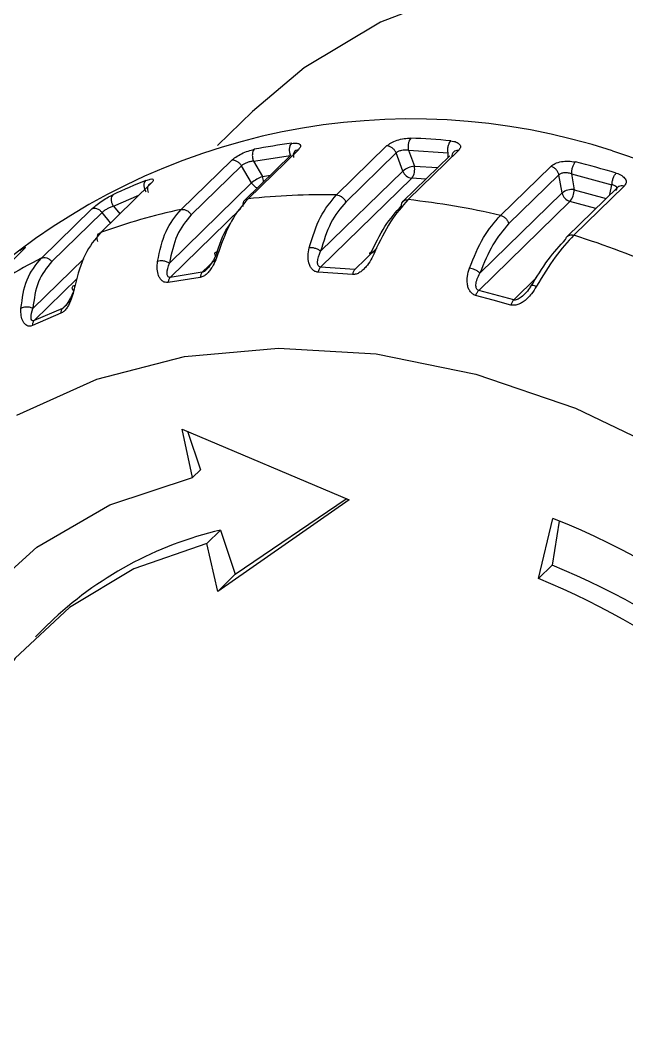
# Model space of a CAD drawing. Header units: millimetres. Extents: x 0 to 279, y 0 to 216.
# Drawn here: x 188.246 to 189.372, y 89.962 to 91.848 of the extents above; entities that cross this region are included whole.
import ezdxf

# ---------------------------------------------------------------- set-up
doc = ezdxf.new("R2010")
doc.units = ezdxf.units.MM

msp = doc.modelspace()

# ---------------------------------------------------------------- linework, layer by layer
at = {"color": 7, "linetype": 'Continuous', "lineweight": 25}
for p, q in [((188.6772, 91.6787), (188.6125, 91.6155)), ((188.833, 91.5237), (188.9263, 91.6148)), ((188.7492, 91.5983), (188.6625, 91.5137)), ((188.7623, 91.6078), (188.669, 91.5167)), ((188.6791, 91.5863), (188.7478, 91.5973)), ((188.8504, 91.5106), (188.9437, 91.6017)), ((188.9563, 91.5681), (188.9437, 91.6017)), ((189.0434, 91.5966), (188.9567, 91.512)), ((189.0595, 91.6061), (188.9661, 91.515)), ((188.9667, 91.6068), (189.0403, 91.6019)), ((188.9667, 91.6068), (188.9777, 91.5773)), ((189.05, 91.6028), (189.0502, 91.6033)), ((188.5446, 91.4968), (188.638, 91.5879)), ((188.5635, 91.4869), (188.6568, 91.578)), ((188.6756, 91.546), (188.6568, 91.578)), ((188.6791, 91.5863), (188.6956, 91.5582)), ((189.1377, 91.4858), (189.231, 91.5769)), ((188.9563, 91.5681), (188.8037, 91.4191)), ((189.1528, 91.4699), (189.2462, 91.561)), ((189.252, 91.5274), (189.2462, 91.561)), ((189.2692, 91.563), (189.3444, 91.5426)), ((189.2692, 91.563), (189.2743, 91.5335)), ((188.4886, 91.5449), (188.3953, 91.4538)), ((188.4849, 91.5413), (188.485, 91.5419)), ((188.485, 91.5424), (188.485, 91.5426)), ((188.6756, 91.546), (188.5229, 91.397)), ((188.973, 91.5549), (188.8037, 91.3896)), ((189.3671, 91.54), (189.2738, 91.4489)), ((189.252, 91.5274), (189.0994, 91.3784)), ((189.3548, 91.5378), (189.2613, 91.4465)), ((189.2665, 91.5117), (189.0972, 91.3464)), ((188.2852, 91.4062), (188.3785, 91.4973)), ((188.3046, 91.4001), (188.3979, 91.4912)), ((188.2503, 91.4203), (188.157, 91.3292)), ((188.8673, 91.3854), (188.8037, 91.3896)), ((188.5803, 91.3707), (188.5205, 91.3612)), ((188.5838, 91.3801), (188.5244, 91.3707)), ((188.863, 91.3759), (188.7989, 91.3801)), ((189.124, 91.328), (189.0915, 91.3371)), ((189.1622, 91.3287), (189.0972, 91.3464)), ((188.3242, 91.313), (188.2716, 91.2903)), ((189.157, 91.3193), (189.124, 91.328)), ((188.3215, 91.3039), (188.2685, 91.281)), ((188.5469, 91.0889), (188.8568, 90.9571)), ((188.5657, 90.9986), (188.5469, 91.0889)), ((188.5567, 91.0847), (188.5805, 91.0131)), ((188.5805, 91.0131), (188.5657, 90.9986)), ((188.8568, 90.9571), (188.6127, 90.7874)), ((188.645, 90.819), (188.8514, 90.9594)), ((189.2081, 90.811), (189.2351, 90.9228)), ((189.2468, 90.9179), (189.2335, 90.8358)), ((188.5924, 90.8761), (188.6178, 90.9009)), ((188.6178, 90.9009), (188.645, 90.819)), ((188.6127, 90.7874), (188.5924, 90.8761)), ((189.2335, 90.8358), (189.2081, 90.811)), ((188.645, 90.819), (188.6127, 90.7874)), ((188.2993, 90.7277), (188.274, 90.7029))]:
    msp.add_line(p, q, dxfattribs=at)
at = {"color": 8, "linetype": 'Continuous', "lineweight": 25}
for p, q in [((188.7479, 91.597), (188.7478, 91.5973)), ((189.0406, 91.5939), (189.0403, 91.6019)), ((188.9777, 91.5773), (189.0207, 91.5745)), ((188.6956, 91.5582), (188.7106, 91.5606)), ((188.9989, 91.5532), (188.973, 91.5549)), ((189.3409, 91.5243), (189.3444, 91.5426)), ((188.4189, 91.5027), (188.4663, 91.5232)), ((189.2743, 91.5335), (189.3338, 91.5174)), ((188.4189, 91.5027), (188.4307, 91.4884)), ((189.3146, 91.4986), (189.2665, 91.5117)), ((188.4138, 91.472), (188.3979, 91.4912)), ((188.6556, 91.4987), (188.5244, 91.3707)), ((188.8673, 91.3854), (188.908, 91.4252)), ((188.3638, 91.4052), (188.2694, 91.313)), ((188.5838, 91.3801), (188.6096, 91.4053)), ((189.1622, 91.3287), (189.2047, 91.3701)), ((188.3517, 91.3685), (188.2716, 91.2903)), ((188.3242, 91.313), (188.3397, 91.3282))]:
    msp.add_line(p, q, dxfattribs=at)
at = {"color": 7, "linetype": 'Continuous', "lineweight": 25, "flags": 128}
for points in [[(191.1175, 90.2049), (191.1043, 90.3924), (191.0647, 90.5835), (190.9997, 90.7744), (190.9104, 90.9615), (190.7986, 91.141), (190.6664, 91.3096), (190.5165, 91.4638), (190.3518, 91.6008), (190.1754, 91.7178), (189.9908, 91.8125), (189.8017, 91.8832), (189.6115, 91.9284), (189.4242, 91.9473), (189.2433, 91.9395), (189.0723, 91.9052), (188.9146, 91.845), (188.7733, 91.76), (188.6772, 91.6787)], [(189.3457, 91.6055), (189.5422, 91.5394), (189.7351, 91.4489), (189.9212, 91.3358), (190.0969, 91.2019), (190.2592, 91.0498), (190.4053, 90.8821), (190.5324, 90.7018), (190.6384, 90.5122), (190.7212, 90.3165), (190.7796, 90.1184), (190.8123, 89.9213), (190.8189, 89.7288), (190.7992, 89.5443), (190.7536, 89.371), (190.6828, 89.2122), (190.5882, 89.0705), (190.5098, 88.9842)], [(188.2394, 91.1144), (188.3881, 91.1818), (188.5511, 91.2238), (188.7252, 91.2394), (188.9066, 91.2283), (189.0919, 91.1908), (189.2772, 91.1276), (189.4586, 91.0401), (189.6327, 90.9298), (189.7957, 90.7993), (189.9444, 90.651), (190.0757, 90.488), (190.187, 90.3137), (190.276, 90.1315), (190.3409, 89.9452), (190.3804, 89.7586), (190.3936, 89.5754), (190.3804, 89.3995), (190.3409, 89.2343), (190.276, 89.0833), (190.187, 88.9495), (190.0757, 88.8356)], [(188.0412, 89.7964), (187.9892, 89.978), (187.966, 90.1578), (187.9723, 90.3309), (188.0078, 90.4927), (188.0716, 90.639), (188.162, 90.7658), (188.2766, 90.8697), (188.4124, 90.948), (188.5657, 90.9986)], [(188.5924, 90.8761), (188.4571, 90.8289), (188.3374, 90.7573), (188.2367, 90.6633), (188.1574, 90.5493), (188.1016, 90.4183), (188.0709, 90.2737), (188.066, 90.1193), (188.0871, 89.9591), (188.1335, 89.7973)]]:
    msp.add_lwpolyline(points, dxfattribs=at)
at = {"color": 7, "linetype": 'Continuous', "lineweight": 25}
for centre, radius, start, end in [((188.972, 90.4592), 1.2057, 71.9462, 130.9638), ((188.9051, 90.4254), 1.2043, 97.4023, 100.7483), ((188.9142, 90.1977), 1.4326, 84.7469, 87.7271), ((188.9829, 91.5358), 0.0418, 97.08, 129.49), ((188.9517, 91.5711), 0.0267, 322.7724, 13.4598), ((188.8709, 89.942), 1.6924, 73.4621, 76.1289), ((188.7203, 91.4955), 0.0674, 111.4949, 131.5226), ((188.9754, 91.5752), 0.0204, 200.298, 263.2891), ((188.8616, 90.5818), 1.0415, 111.5395, 115.2256), ((188.8074, 90.2119), 1.3121, 88.8826, 96.0567), ((189.2708, 91.5028), 0.031, 83.4461, 127.2888), ((189.2723, 91.5316), 0.0207, 191.5293, 253.8004), ((189.2402, 91.5333), 0.0341, 320.5129, 0.3434), ((188.7908, 89.9638), 1.5611, 77.1623, 83.5514), ((188.7771, 90.4079), 1.1135, 102.0528, 110.0569), ((188.7235, 89.7146), 1.8195, 66.6278, 72.3964), ((188.7304, 90.52), 0.9918, 116.6776, 125.3242), ((188.6798, 89.535), 1.4948, 0.763, 68.1916), ((188.7721, 90.2381), 0.6806, 103.1, 133.9948), ((188.7245, 89.5794), 1.3556, 1.6698, 67.9483), ((188.6991, 89.5546), 1.3556, 1.6698, 67.9483)]:
    msp.add_arc(centre, radius, start, end, dxfattribs=at)
at = {"color": 8, "linetype": 'Continuous', "lineweight": 25}
for centre, radius, start, end in [((188.6693, 91.5477), 0.0283, 0.5142, 21.8957), ((188.6938, 91.5565), 0.0211, 210.0414, 248.9833)]:
    msp.add_arc(centre, radius, start, end, dxfattribs=at)
at = {"color": 7, "linetype": 'Continuous', "lineweight": 25}
for points in [[(188.7478, 91.5973), (188.7472, 91.5994), (188.746, 91.6035), (188.7459, 91.6101), (188.7472, 91.616), (188.749, 91.6184), (188.75, 91.6196)], [(188.9437, 91.6017), (188.9429, 91.6034), (188.9412, 91.6069), (188.9368, 91.6112), (188.9316, 91.6142), (188.9281, 91.6146), (188.9263, 91.6148)], [(188.9711, 91.6292), (188.9701, 91.628), (188.9682, 91.6255), (188.9664, 91.6196), (188.9657, 91.6129), (188.9664, 91.6088), (188.9667, 91.6068)], [(189.0403, 91.6019), (189.0401, 91.604), (189.0396, 91.6081), (189.0405, 91.6147), (189.0425, 91.6206), (189.0444, 91.6231), (189.0454, 91.6243)], [(188.6805, 91.6086), (188.6796, 91.6073), (188.6778, 91.6049), (188.6767, 91.599), (188.677, 91.5924), (188.6784, 91.5884), (188.6791, 91.5863)], [(188.7623, 91.6078), (188.7607, 91.6074), (188.7576, 91.6067), (188.7543, 91.6033), (188.7526, 91.5988), (188.7531, 91.5952), (188.7534, 91.5934)], [(189.0595, 91.6061), (189.0577, 91.6061), (189.0543, 91.6061), (189.0502, 91.6037), (189.0475, 91.5999), (189.0472, 91.5965), (189.0471, 91.5948)], [(188.6568, 91.578), (188.6557, 91.5797), (188.6534, 91.5829), (188.6484, 91.5864), (188.643, 91.5884), (188.6396, 91.5881), (188.638, 91.5879)], [(189.2462, 91.561), (189.2457, 91.5628), (189.2447, 91.5664), (189.2411, 91.5713), (189.2363, 91.5752), (189.2328, 91.5764), (189.231, 91.5769)], [(189.2766, 91.585), (189.2756, 91.5838), (189.2736, 91.5814), (189.2711, 91.5755), (189.2694, 91.569), (189.2693, 91.565), (189.2692, 91.563)], [(189.3444, 91.5426), (189.3446, 91.5446), (189.3449, 91.5485), (189.3469, 91.5549), (189.3495, 91.5607), (189.3516, 91.5631), (189.3526, 91.5644)], [(188.4798, 91.529), (188.4788, 91.5309), (188.4769, 91.5349), (188.4759, 91.5412), (188.4765, 91.547), (188.4783, 91.5494), (188.4792, 91.5506)], [(188.4886, 91.5449), (188.4872, 91.5442), (188.4845, 91.5428), (188.4822, 91.5386), (188.4816, 91.5335), (188.4828, 91.5299), (188.4835, 91.5281)], [(189.3671, 91.54), (189.3653, 91.5403), (189.3617, 91.5411), (189.357, 91.5398), (189.3534, 91.5369), (189.3524, 91.5338), (189.3519, 91.5323)], [(188.4177, 91.524), (188.4168, 91.5228), (188.4151, 91.5204), (188.4146, 91.5147), (188.4157, 91.5084), (188.4179, 91.5046), (188.4189, 91.5027)], [(188.833, 91.5237), (188.8348, 91.5235), (188.8383, 91.5231), (188.8435, 91.5201), (188.8479, 91.5158), (188.8496, 91.5123), (188.8504, 91.5106)], [(188.66, 91.5023), (188.6598, 91.5041), (188.6593, 91.5077), (188.661, 91.5122), (188.6642, 91.5156), (188.6674, 91.5163), (188.669, 91.5167)], [(188.9538, 91.5038), (188.9539, 91.5054), (188.9542, 91.5088), (188.9569, 91.5126), (188.961, 91.515), (188.9644, 91.515), (188.9661, 91.515)], [(188.3979, 91.4912), (188.3965, 91.4926), (188.3937, 91.4955), (188.3884, 91.498), (188.383, 91.4989), (188.38, 91.4978), (188.3785, 91.4973)], [(188.5446, 91.4968), (188.5463, 91.497), (188.5496, 91.4973), (188.555, 91.4953), (188.56, 91.4918), (188.5623, 91.4886), (188.5635, 91.4869)], [(189.1377, 91.4858), (189.1394, 91.4853), (189.143, 91.4841), (189.1477, 91.4802), (189.1514, 91.4753), (189.1524, 91.4717), (189.1528, 91.4699)], [(188.3901, 91.437), (188.3895, 91.4388), (188.3883, 91.4424), (188.3889, 91.4475), (188.3911, 91.4517), (188.3939, 91.4531), (188.3953, 91.4538)], [(189.2586, 91.4412), (189.259, 91.4427), (189.26, 91.4458), (189.2637, 91.4487), (189.2684, 91.45), (189.272, 91.4492), (189.2738, 91.4489)], [(188.2852, 91.4062), (188.2867, 91.4067), (188.2897, 91.4078), (188.2951, 91.4069), (188.3004, 91.4044), (188.3032, 91.4015), (188.3046, 91.4001)]]:
    msp.add_open_spline(points, degree=3, dxfattribs=at)
for points, knots in [([(188.75, 91.6196), (188.7534, 91.6199), (188.7601, 91.6203), (188.7658, 91.618), (188.7671, 91.6136), (188.7639, 91.6097), (188.7623, 91.6078)], [0, 0, 0, 0, 0.251435, 0.501736, 0.7511, 1, 1, 1, 1]), ([(188.9263, 91.6148), (188.9288, 91.6168), (188.9339, 91.6208), (188.9457, 91.6257), (188.9589, 91.6289), (188.967, 91.6291), (188.9711, 91.6292)], [0, 0, 0, 0, 0.2489022, 0.4982708, 0.7485683, 1, 1, 1, 1]), ([(189.0454, 91.6243), (189.049, 91.6237), (189.0562, 91.6225), (189.0625, 91.618), (189.0642, 91.6122), (189.061, 91.6081), (189.0595, 91.6061)], [0, 0, 0, 0, 0.251436, 0.501736, 0.751101, 1, 1, 1, 1]), ([(188.638, 91.5879), (188.6404, 91.59), (188.6454, 91.5942), (188.6568, 91.6005), (188.6692, 91.6058), (188.6768, 91.6076), (188.6805, 91.6086)], [0, 0, 0, 0, 0.2489023, 0.4982709, 0.7485684, 1, 1, 1, 1]), ([(188.9667, 91.6068), (188.9655, 91.6069), (188.9633, 91.6073), (188.9588, 91.6072), (188.9545, 91.6066), (188.9505, 91.6055), (188.9478, 91.6044), (188.9454, 91.6031), (188.9443, 91.6021), (188.9437, 91.6017)], [0, 0, 0, 0, 0.14631, 0.279252, 0.504411, 0.63196, 0.75689, 0.879474, 1, 1, 1, 1]), ([(188.6791, 91.5863), (188.678, 91.5863), (188.6758, 91.5861), (188.6715, 91.5853), (188.6673, 91.584), (188.6635, 91.5824), (188.6608, 91.581), (188.6585, 91.5795), (188.6574, 91.5785), (188.6568, 91.578)], [0, 0, 0, 0, 0.14631, 0.279252, 0.504411, 0.63196, 0.75689, 0.879474, 1, 1, 1, 1]), ([(189.231, 91.5769), (189.2335, 91.5788), (189.2386, 91.5826), (189.2507, 91.5861), (189.2641, 91.5872), (189.2724, 91.5857), (189.2766, 91.585)], [0, 0, 0, 0, 0.248902, 0.498271, 0.748568, 1, 1, 1, 1]), ([(189.2692, 91.563), (189.268, 91.5634), (189.2658, 91.5642), (189.2613, 91.5649), (189.257, 91.565), (189.253, 91.5644), (189.2502, 91.5636), (189.2479, 91.5624), (189.2467, 91.5615), (189.2462, 91.561)], [0, 0, 0, 0, 0.14631, 0.279252, 0.504411, 0.63196, 0.75689, 0.879474, 1, 1, 1, 1]), ([(189.3526, 91.5644), (189.3563, 91.563), (189.3636, 91.5601), (189.37, 91.5536), (189.3718, 91.5464), (189.3687, 91.5421), (189.3671, 91.54)], [0, 0, 0, 0, 0.2514358, 0.5017377, 0.7511015, 1, 1, 1, 1]), ([(188.4792, 91.5506), (188.4822, 91.5517), (188.4882, 91.5537), (188.4929, 91.5534), (188.4935, 91.5505), (188.4902, 91.5468), (188.4886, 91.5449)], [0, 0, 0, 0, 0.251436, 0.501736, 0.7511, 1, 1, 1, 1]), ([(189.3519, 91.5323), (189.3523, 91.5328), (189.3532, 91.5338), (189.3538, 91.5354), (189.3538, 91.537), (189.3529, 91.539), (189.3507, 91.5406), (189.3477, 91.5419), (189.3455, 91.5424), (189.3444, 91.5426)], [0, 0, 0, 0, 0.120543, 0.243131, 0.368052, 0.49558, 0.720778, 0.853714, 1, 1, 1, 1]), ([(188.3785, 91.4973), (188.3809, 91.4995), (188.3858, 91.5039), (188.3963, 91.5116), (188.4077, 91.5189), (188.4144, 91.5223), (188.4177, 91.524)], [0, 0, 0, 0, 0.248902, 0.498271, 0.748568, 1, 1, 1, 1]), ([(188.7827, 91.4258), (188.7888, 91.4459), (188.801, 91.486), (188.8223, 91.5112), (188.833, 91.5237)], [0, 0, 0, 0, 0.5015162, 1, 1, 1, 1]), ([(188.4189, 91.5027), (188.4179, 91.5024), (188.4159, 91.5018), (188.4119, 91.5001), (188.408, 91.4982), (188.4044, 91.4961), (188.4018, 91.4943), (188.3996, 91.4927), (188.3985, 91.4917), (188.3979, 91.4912)], [0, 0, 0, 0, 0.1463101, 0.279252, 0.5044113, 0.6319601, 0.7568901, 0.8794738, 1, 1, 1, 1]), ([(188.669, 91.5167), (188.6581, 91.5041), (188.6363, 91.4789), (188.6217, 91.4387), (188.6144, 91.4185)], [0, 0, 0, 0, 0.498484, 1, 1, 1, 1]), ([(188.8504, 91.5106), (188.8404, 91.4988), (188.8205, 91.4752), (188.8093, 91.4378), (188.8037, 91.4191)], [0, 0, 0, 0, 0.4999766, 1, 1, 1, 1]), ([(188.8957, 91.4131), (188.9046, 91.4315), (188.9224, 91.4685), (188.9433, 91.492), (188.9538, 91.5038)], [0, 0, 0, 0, 0.500023, 1, 1, 1, 1]), ([(188.9661, 91.515), (188.9549, 91.5025), (188.9325, 91.4773), (188.9136, 91.4377), (188.9041, 91.4178)], [0, 0, 0, 0, 0.498484, 1, 1, 1, 1]), ([(188.501, 91.4004), (188.5051, 91.4201), (188.5135, 91.4593), (188.5343, 91.4843), (188.5446, 91.4968)], [0, 0, 0, 0, 0.5015162, 1, 1, 1, 1]), ([(188.5635, 91.4869), (188.5538, 91.4752), (188.5344, 91.4517), (188.5268, 91.4152), (188.5229, 91.397)], [0, 0, 0, 0, 0.499977, 1, 1, 1, 1]), ([(189.0801, 91.3879), (189.0883, 91.408), (189.1046, 91.4481), (189.1267, 91.4733), (189.1377, 91.4858)], [0, 0, 0, 0, 0.5015162, 1, 1, 1, 1]), ([(188.6089, 91.4107), (188.6154, 91.4303), (188.623, 91.4531), (188.6343, 91.4678), (188.6359, 91.4699)], [0, 0, 0, 0, 0.858979, 1, 1, 1, 1]), ([(189.1528, 91.4699), (189.1426, 91.4581), (189.1221, 91.4345), (189.1069, 91.3971), (189.0994, 91.3784)], [0, 0, 0, 0, 0.499977, 1, 1, 1, 1]), ([(188.3953, 91.4538), (188.3847, 91.4413), (188.3636, 91.4161), (188.353, 91.3763), (188.3477, 91.3563)], [0, 0, 0, 0, 0.498484, 1, 1, 1, 1]), ([(189.2738, 91.4489), (189.2622, 91.4364), (189.2392, 91.4115), (189.2159, 91.3733), (189.2043, 91.3542)], [0, 0, 0, 0, 0.4984838, 1, 1, 1, 1]), ([(188.245, 91.4202), (188.2474, 91.422), (188.2523, 91.4256), (188.2558, 91.4272), (188.2555, 91.4256), (188.252, 91.4221), (188.2503, 91.4203)], [0, 0, 0, 0, 0.251436, 0.501736, 0.7511, 1, 1, 1, 1]), ([(189.1934, 91.3529), (189.2044, 91.3707), (189.2262, 91.4062), (189.2478, 91.4295), (189.2586, 91.4412)], [0, 0, 0, 0, 0.500023, 1, 1, 1, 1]), ([(188.6089, 91.4107), (188.6051, 91.4035), (188.6001, 91.3942), (188.5908, 91.3839), (188.5865, 91.3809), (188.5847, 91.3804), (188.5838, 91.3801)], [0, 0, 0, 0, 0.653287, 0.85501, 0.932121, 1, 1, 1, 1]), ([(188.6144, 91.4185), (188.6127, 91.4134), (188.6096, 91.4039), (188.6035, 91.3918), (188.5993, 91.3849), (188.5973, 91.3827), (188.5972, 91.3826)], [0, 0, 0, 0, 0.42048, 0.786779, 0.988666, 1, 1, 1, 1]), ([(188.6089, 91.4107), (188.6081, 91.4118), (188.6066, 91.4141), (188.6076, 91.4166), (188.6103, 91.4181), (188.613, 91.4184), (188.6144, 91.4185)], [0, 0, 0, 0, 0.279633, 0.559107, 0.779383, 1, 1, 1, 1]), ([(188.7989, 91.3801), (188.7968, 91.3806), (188.7925, 91.3814), (188.7877, 91.3856), (188.7839, 91.3911), (188.781, 91.3994), (188.7799, 91.4112), (188.7817, 91.4207), (188.7827, 91.4258)], [0, 0, 0, 0, 0.116183, 0.241861, 0.360661, 0.491251, 0.728082, 1, 1, 1, 1]), ([(188.8037, 91.4191), (188.8022, 91.4202), (188.7993, 91.4224), (188.7934, 91.4246), (188.7876, 91.4258), (188.7843, 91.4258), (188.7827, 91.4258)], [0, 0, 0, 0, 0.279633, 0.559107, 0.779383, 1, 1, 1, 1]), ([(188.8037, 91.3896), (188.8032, 91.3897), (188.8021, 91.3899), (188.8006, 91.3908), (188.7985, 91.3934), (188.797, 91.4032), (188.8008, 91.4122), (188.8037, 91.4191)], [0, 0, 0, 0, 0.042627, 0.087086, 0.164897, 0.366298, 1, 1, 1, 1]), ([(188.9041, 91.4178), (188.9018, 91.4128), (188.8975, 91.4035), (188.89, 91.3921), (188.8845, 91.3865), (188.8825, 91.3846)], [0, 0, 0, 0, 0.425299, 0.795799, 1, 1, 1, 1]), ([(188.8957, 91.4131), (188.8953, 91.4141), (188.8945, 91.4161), (188.8964, 91.4178), (188.8998, 91.4184), (188.9027, 91.418), (188.9041, 91.4178)], [0, 0, 0, 0, 0.279633, 0.559107, 0.779383, 1, 1, 1, 1]), ([(188.2473, 91.3129), (188.2498, 91.3316), (188.2548, 91.3691), (188.275, 91.3939), (188.2852, 91.4062)], [0, 0, 0, 0, 0.501516, 1, 1, 1, 1]), ([(188.3046, 91.4001), (188.2952, 91.3885), (188.2763, 91.3653), (188.2717, 91.3304), (188.2694, 91.313)], [0, 0, 0, 0, 0.499977, 1, 1, 1, 1]), ([(188.5205, 91.3612), (188.5185, 91.3611), (188.5145, 91.361), (188.5095, 91.3639), (188.5055, 91.3683), (188.5019, 91.3755), (188.4997, 91.3863), (188.5005, 91.3955), (188.501, 91.4004)], [0, 0, 0, 0, 0.116183, 0.241861, 0.360661, 0.491251, 0.728082, 1, 1, 1, 1]), ([(188.5229, 91.397), (188.5212, 91.3979), (188.5178, 91.3999), (188.5114, 91.4012), (188.5056, 91.4014), (188.5025, 91.4007), (188.501, 91.4004)], [0, 0, 0, 0, 0.279633, 0.559107, 0.779383, 1, 1, 1, 1]), ([(188.5244, 91.3707), (188.524, 91.3706), (188.523, 91.3706), (188.5213, 91.3711), (188.5192, 91.3733), (188.5175, 91.3819), (188.5206, 91.3905), (188.5229, 91.397)], [0, 0, 0, 0, 0.041444, 0.085883, 0.186818, 0.385252, 1, 1, 1, 1]), ([(188.8037, 91.3896), (188.8032, 91.3891), (188.8022, 91.388), (188.8008, 91.3857), (188.7997, 91.3831), (188.7992, 91.3811), (188.7989, 91.3801)], [0, 0, 0, 0, 0.249955, 0.5, 0.750045, 1, 1, 1, 1]), ([(188.5244, 91.3707), (188.5239, 91.3701), (188.5229, 91.369), (188.5218, 91.3667), (188.5209, 91.3641), (188.5206, 91.3621), (188.5205, 91.3612)], [0, 0, 0, 0, 0.249955, 0.5, 0.750045, 1, 1, 1, 1]), ([(188.5838, 91.3801), (188.5834, 91.3796), (188.5825, 91.3785), (188.5814, 91.3763), (188.5807, 91.3737), (188.5804, 91.3717), (188.5803, 91.3707)], [0, 0, 0, 0, 0.249996, 0.499991, 0.749971, 1, 1, 1, 1]), ([(188.8673, 91.3854), (188.8668, 91.3849), (188.8659, 91.3838), (188.8647, 91.3815), (188.8637, 91.3789), (188.8632, 91.3769), (188.863, 91.3759)], [0, 0, 0, 0, 0.249996, 0.499991, 0.749971, 1, 1, 1, 1]), ([(189.0915, 91.3371), (189.0894, 91.338), (189.0851, 91.3398), (189.0806, 91.3451), (189.0774, 91.3515), (189.0755, 91.3607), (189.0756, 91.3732), (189.0785, 91.3828), (189.0801, 91.3879)], [0, 0, 0, 0, 0.116183, 0.241861, 0.360661, 0.49125, 0.728082, 1, 1, 1, 1]), ([(189.0994, 91.3784), (189.0983, 91.3796), (189.096, 91.3819), (189.0907, 91.3848), (189.0851, 91.3869), (189.0818, 91.3876), (189.0801, 91.3879)], [0, 0, 0, 0, 0.279633, 0.559107, 0.779383, 1, 1, 1, 1]), ([(189.0972, 91.3464), (189.0964, 91.3467), (189.0947, 91.3475), (189.0923, 91.3509), (189.0911, 91.3619), (189.0958, 91.3713), (189.0994, 91.3784)], [0, 0, 0, 0, 0.067879, 0.14499, 0.346713, 1, 1, 1, 1]), ([(188.3477, 91.3563), (188.3466, 91.3512), (188.3446, 91.3416), (188.3403, 91.3289), (188.336, 91.3194), (188.3331, 91.315), (188.3318, 91.313)], [0, 0, 0, 0, 0.361263, 0.671335, 0.844729, 1, 1, 1, 1]), ([(188.3455, 91.3459), (188.3444, 91.3471), (188.3423, 91.3494), (188.3423, 91.3525), (188.3442, 91.3549), (188.3465, 91.3559), (188.3477, 91.3563)], [0, 0, 0, 0, 0.279633, 0.559107, 0.779383, 1, 1, 1, 1]), ([(189.1934, 91.3529), (189.1884, 91.3461), (189.1818, 91.3372), (189.1703, 91.3297), (189.1652, 91.3283), (189.1632, 91.3286), (189.1622, 91.3287)], [0, 0, 0, 0, 0.653287, 0.85501, 0.932121, 1, 1, 1, 1]), ([(189.2043, 91.3542), (189.2014, 91.3493), (189.1968, 91.3415), (189.1902, 91.3347), (189.1876, 91.3321)], [0, 0, 0, 0, 0.616581, 1, 1, 1, 1]), ([(189.1934, 91.3529), (189.1934, 91.3537), (189.1933, 91.3554), (189.196, 91.3562), (189.1998, 91.3557), (189.2028, 91.3547), (189.2043, 91.3542)], [0, 0, 0, 0, 0.279633, 0.559107, 0.779383, 1, 1, 1, 1]), ([(188.3455, 91.3459), (188.3423, 91.3388), (188.3381, 91.3294), (188.3303, 91.3181), (188.3266, 91.3144), (188.325, 91.3135), (188.3242, 91.313)], [0, 0, 0, 0, 0.653287, 0.85501, 0.932121, 1, 1, 1, 1]), ([(189.0972, 91.3464), (189.0967, 91.3458), (189.0956, 91.3448), (189.0941, 91.3425), (189.0927, 91.34), (189.0919, 91.3381), (189.0915, 91.3371)], [0, 0, 0, 0, 0.249955, 0.5, 0.750045, 1, 1, 1, 1]), ([(188.2685, 91.281), (188.2667, 91.2805), (188.2631, 91.2794), (188.2583, 91.2809), (188.2542, 91.2841), (188.2503, 91.2899), (188.2472, 91.2996), (188.2473, 91.3082), (188.2473, 91.3129)], [0, 0, 0, 0, 0.1167489, 0.2414913, 0.3592133, 0.4907817, 0.725952, 1, 1, 1, 1]), ([(188.2694, 91.313), (188.2675, 91.3138), (188.2636, 91.3153), (188.257, 91.3157), (188.2514, 91.3148), (188.2486, 91.3135), (188.2473, 91.3129)], [0, 0, 0, 0, 0.279633, 0.559107, 0.779383, 1, 1, 1, 1]), ([(188.2716, 91.2903), (188.2712, 91.2902), (188.2704, 91.2899), (188.2689, 91.2899), (188.2667, 91.2914), (188.2651, 91.2989), (188.2676, 91.3071), (188.2694, 91.313)], [0, 0, 0, 0, 0.0406439, 0.0835158, 0.1817536, 0.4084207, 1, 1, 1, 1]), ([(188.3242, 91.313), (188.3238, 91.3125), (188.3229, 91.3115), (188.322, 91.3093), (188.3215, 91.3067), (188.3215, 91.3048), (188.3215, 91.3039)], [0, 0, 0, 0, 0.249996, 0.499991, 0.749971, 1, 1, 1, 1]), ([(189.1622, 91.3287), (189.1617, 91.3282), (189.1608, 91.3271), (189.1594, 91.3248), (189.1581, 91.3222), (189.1574, 91.3203), (189.157, 91.3193)], [0, 0, 0, 0, 0.249996, 0.499991, 0.749971, 1, 1, 1, 1]), ([(188.2716, 91.2903), (188.2711, 91.2898), (188.2702, 91.2887), (188.2692, 91.2864), (188.2685, 91.2839), (188.2685, 91.2819), (188.2685, 91.281)], [0, 0, 0, 0, 0.249955, 0.5, 0.750045, 1, 1, 1, 1])]:
    msp.add_open_spline(points, degree=3, knots=knots, dxfattribs=at)
at = {"color": 8, "linetype": 'Continuous', "lineweight": 25}
for points, knots in [([(188.5972, 91.3826), (188.5957, 91.3808), (188.5925, 91.377), (188.5866, 91.3725), (188.5824, 91.3713), (188.5803, 91.3707)], [0, 0, 0, 0, 0.3155819, 0.6711567, 1, 1, 1, 1]), ([(188.8825, 91.3846), (188.8806, 91.383), (188.8766, 91.3797), (188.8698, 91.3763), (188.8652, 91.3761), (188.863, 91.3759)], [0, 0, 0, 0, 0.329487, 0.677838, 1, 1, 1, 1]), ([(189.1876, 91.3321), (189.1867, 91.3311), (189.184, 91.328), (189.1785, 91.324), (189.1715, 91.3203), (189.1641, 91.3183), (189.1593, 91.319), (189.157, 91.3193)], [0, 0, 0, 0, 0.116632, 0.353353, 0.565333, 0.789815, 1, 1, 1, 1]), ([(188.3318, 91.313), (188.3302, 91.3109), (188.327, 91.307), (188.3233, 91.3049), (188.3215, 91.3039)], [0, 0, 0, 0, 0.516443, 1, 1, 1, 1])]:
    msp.add_open_spline(points, degree=3, knots=knots, dxfattribs=at)

doc.saveas('drawing.dxf')
